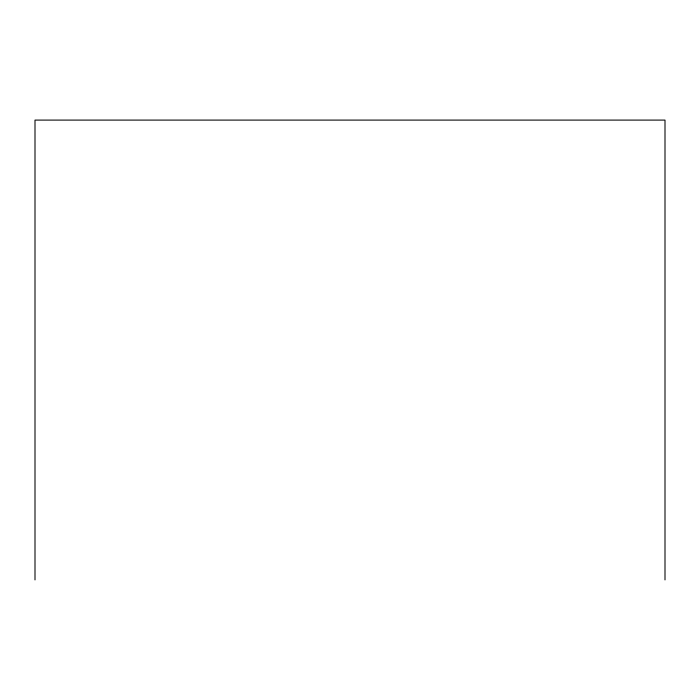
<?xml version="1.0" encoding="UTF-8"?>
<svg xmlns="http://www.w3.org/2000/svg" width="700" height="700" viewBox="0 0 700 700"><rect width="100%" height="100%" fill="white"/><g stroke="black" fill="none" stroke-linecap="round" stroke-linejoin="round"><path stroke-width="1.05" d="M665 579.906L665 120.094L35 120.094L35 579.906"/></g></svg>
